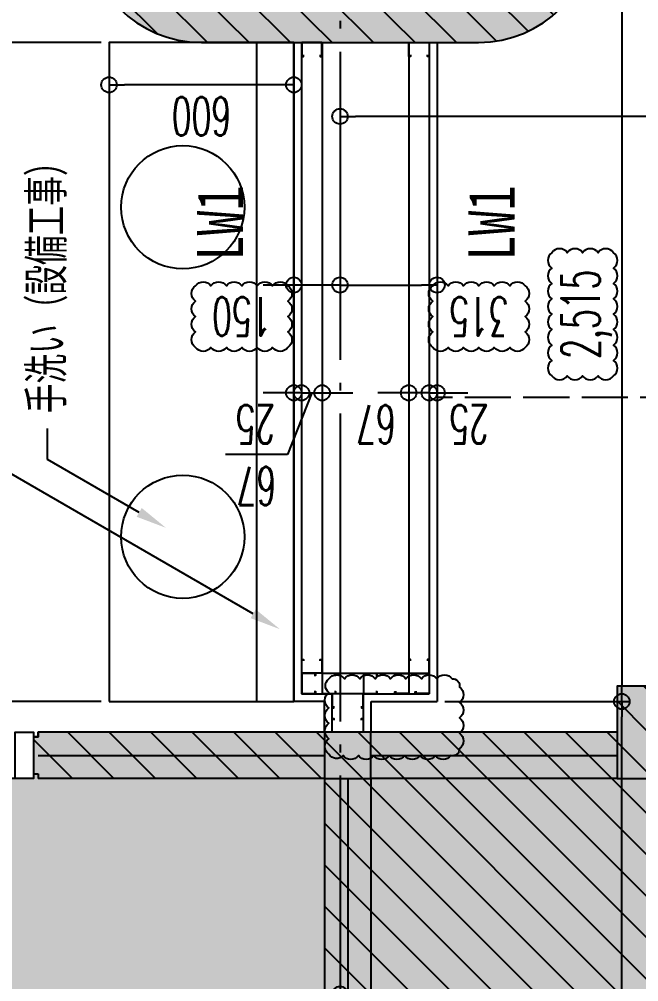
# Model space of a CAD drawing. Header units: millimetres. Extents: x -67913 to 128525, y -54442 to 63422.
# Drawn here: x 98093 to 100105, y 2725 to 5850 of the extents above; entities that cross this region are included whole.
import ezdxf
from ezdxf import colors
from ezdxf.entities.mleader import LeaderData, LeaderLine
from ezdxf.enums import TextEntityAlignment as Align
from ezdxf.math import Vec2, Vec3

# ---------------------------------------------------------------- set-up
doc = ezdxf.new("R2010")
doc.units = ezdxf.units.MM
doc.header["$LTSCALE"] = 500
doc.header["$PDMODE"] = 35
doc.linetypes.add('AXIS', pattern=[2.35, 2, -0.15, 0.05, -0.15])
doc.linetypes.add('DD4', pattern=[0.38, 0.3, -0.08])
doc.layers.get('0').update_dxf_attribs({"plot": 0})
for name, color, linetype in [('020KijnSn', 1, 'AXIS'), ('143Hatch8', 5, 'Continuous'), ('143Solid8', 253, 'Continuous'), ('220Kabe9', 7, 'Continuous'), ('230Kaik9', 7, 'Continuous'), ('240Stj9', 2, 'Continuous'), ('270SiagSp', 8, 'Continuous'), ('270SiagSp9', 8, 'Continuous'), ('272SiagSp', 8, 'Continuous'), ('290Kigo', 8, 'Continuous'), ('292Kigo', 8, 'Continuous'), ('303Dansa', 6, 'DD4'), ('350Kigu', 4, 'Continuous'), ('373YukaSp', 8, 'Continuous'), ('390Kigo', 8, 'Continuous'), ('391kigoHor', 10, 'Continuous')]:
    doc.layers.add(name, color=color, linetype=linetype)
doc.layers.add('HOJO', color=211, linetype='Continuous', plot=False)
doc.styles.add('Annotative', font='simplex.shx', dxfattribs={"width": 0.7, "bigfont": 'extfont2.shx'})
doc.styles.add('Dim', font='simplex.shx', dxfattribs={"width": 0.6, "bigfont": 'extfont2.shx'})
doc.styles.get("Standard").update_dxf_attribs({"font": 'simplex.shx', "width": 0.7, "bigfont": 'extfont2.shx'})
doc.styles.add('明朝', font='MS Mincho.ttf')
doc.dimstyles.new('PRO1-50', dxfattribs={"dimscale": 50, "dimtxt": 2.5, "dimasz": 1, "dimexe": 0.5, "dimexo": 0.5, "dimgap": 0.8, "dimtad": 1, "dimdec": 3, "dimdsep": 46, "dimlunit": 6, "dimtxsty": 'Dim', "dimblk": 'ORIGIN', "dimcen": 0, "dimadec": 3, "dimazin": 2, "dimtfac": 1, "dimtdec": 3, "dimtix": 1, "dimtmove": 2, "dimatfit": 3, "dimldrblk": 'ORIGIN', "dimfxl": 0, "dimarcsym": 0})
pattern_1 = [(315, (77134.61, 0), (67.35192, 67.35192), [])]

# ---------------------------------------------------------------- blocks, each defined once
blk = doc.blocks.new('*U150')
at = {"color": 0, "linetype": 'ByBlock', "lineweight": -2, "transparency": 16777216, "style": '明朝', "width": 0.8}
blk.add_attdef('間仕切符号', text='', height=3, dxfattribs=at).set_placement((0, 0), align=Align.MIDDLE)
blk = doc.blocks.new('*U153')
at = {"color": 7, "linetype": 'ByBlock', "lineweight": -2}
blk.add_lwpolyline([(-27.5, 39), (-27.5, 44), (-32.5, 44), (-32.5, -1), (32.5, -1), (32.5, 44), (27.5, 44), (27.5, 39)], dxfattribs=at)
blk = doc.blocks.new('*U155')
at = {"color": 7, "linetype": 'ByBlock', "lineweight": -2}
blk.add_lwpolyline([(-27.5, 39), (-27.5, 44), (-32.5, 44), (-32.5, -1), (32.5, -1), (32.5, 44), (27.5, 44), (27.5, 39)], dxfattribs=at)
blk = doc.blocks.new('*U154')
at = {"color": 7, "linetype": 'ByBlock', "lineweight": -2}
blk.add_lwpolyline([(-27.5, 39), (-27.5, 44), (-32.5, 44), (-32.5, -1), (32.5, -1), (32.5, 44), (27.5, 44), (27.5, 39)], dxfattribs=at)
blk = doc.blocks.new('*U152')
at = {"color": 7, "linetype": 'ByBlock', "lineweight": -2}
blk.add_lwpolyline([(-27.5, 39), (-27.5, 44), (-32.5, 44), (-32.5, -1), (32.5, -1), (32.5, 44), (27.5, 44), (27.5, 39)], dxfattribs=at)
blk = doc.blocks.new('*U161')
at = {"color": 7, "linetype": 'ByBlock', "lineweight": -2}
blk.add_lwpolyline([(-27.5, 39), (-27.5, 44), (-32.5, 44), (-32.5, -1), (32.5, -1), (32.5, 44), (27.5, 44), (27.5, 39)], dxfattribs=at)
blk = doc.blocks.new('*U159')
at = {"color": 7, "linetype": 'ByBlock', "lineweight": -2}
blk.add_lwpolyline([(-27.5, 39), (-27.5, 44), (-32.5, 44), (-32.5, -1), (32.5, -1), (32.5, 44), (27.5, 44), (27.5, 39)], dxfattribs=at)
blk = doc.blocks.new('*U182')
at = {"color": 7, "linetype": 'ByBlock', "lineweight": -2}
blk.add_lwpolyline([(-27.5, 39), (-27.5, 44), (-32.5, 44), (-32.5, -1), (32.5, -1), (32.5, 44), (27.5, 44), (27.5, 39)], dxfattribs=at)
blk = doc.blocks.new('*U156')
at = {"color": 7, "linetype": 'ByBlock', "lineweight": -2}
blk.add_lwpolyline([(-27.5, 39), (-27.5, 44), (-32.5, 44), (-32.5, -1), (32.5, -1), (32.5, 44), (27.5, 44), (27.5, 39)], dxfattribs=at)
blk = doc.blocks.new('*U157')
at = {"color": 0, "linetype": 'ByBlock', "lineweight": -2, "transparency": 16777216, "style": '明朝', "width": 0.8}
blk.add_attdef('間仕切符号', text='', height=3, dxfattribs=at).set_placement((0, 0), align=Align.MIDDLE)
blk = doc.blocks.new('*U158')
at = {"color": 7, "linetype": 'ByBlock', "lineweight": -2}
blk.add_lwpolyline([(-45, 39), (-45, 44), (-50, 44), (-50, -1), (50, -1), (50, 44), (45, 44), (45, 39)], dxfattribs=at)
blk = doc.blocks.new('*U160')
at = {"color": 7, "linetype": 'ByBlock', "lineweight": -2}
blk.add_lwpolyline([(-27.5, 39), (-27.5, 44), (-32.5, 44), (-32.5, -1), (32.5, -1), (32.5, 44), (27.5, 44), (27.5, 39)], dxfattribs=at)
blk = doc.blocks.new('_Origin')
at = {"color": 0, "linetype": 'ByBlock', "lineweight": -2}
blk.add_line((0, 0), (-1, 0), dxfattribs=at)
blk.add_circle((0, 0), 0.5, dxfattribs=at)
blk = doc.blocks.new('*D783')
at = {"layer": '270SiagSp9', "color": 0, "lineweight": -2, "transparency": 16777216}
blk.add_line((99184.6, 4987.5), (99399.6, 4987.5), dxfattribs=at)
at = {"layer": 'Defpoints', "color": 0, "transparency": 16777216}
for p in [(99134.6, 4987.5), (99449.6, 4987.5), (99449.6, 4987.5)]:
    blk.add_point(p, dxfattribs=at)
at = {"layer": '270SiagSp9', "color": 0, "lineweight": -2, "transparency": 16777216, "xscale": 50, "yscale": 50, "zscale": 50, "rotation": 180}
blk.add_blockref('_Origin', (99134.6, 4987.5), dxfattribs=at)
at = {"layer": '270SiagSp9', "color": 0, "lineweight": -2, "transparency": 16777216, "xscale": 50, "yscale": 50, "zscale": 50}
blk.add_blockref('_Origin', (99449.6, 4987.5), dxfattribs=at)
at = {"layer": '270SiagSp9', "color": 0, "transparency": 16777216, "insert": (99585.7, 4885), "char_height": 125, "attachment_point": 5, "rotation": 180, "style": 'Dim'}
blk.add_mtext('315', dxfattribs=at)
blk = doc.blocks.new('*D784')
at = {"layer": '270SiagSp9', "color": 0, "lineweight": -2, "transparency": 16777216}
for p, q in [((98934.6, 4987.5), (98884.6, 4987.5)), ((99134.6, 4987.5), (98984.6, 4987.5)), ((99184.6, 4987.5), (99234.6, 4987.5))]:
    blk.add_line(p, q, dxfattribs=at)
at = {"layer": 'Defpoints', "color": 0, "transparency": 16777216}
for p in [(98984.6, 4987.5), (98984.6, 4987.5), (99134.6, 4987.5)]:
    blk.add_point(p, dxfattribs=at)
at = {"layer": '270SiagSp9', "color": 0, "lineweight": -2, "transparency": 16777216, "xscale": 50, "yscale": 50, "zscale": 50}
blk.add_blockref('_Origin', (98984.6, 4987.5), dxfattribs=at)
at = {"layer": '270SiagSp9', "color": 0, "lineweight": -2, "transparency": 16777216, "xscale": 50, "yscale": 50, "zscale": 50, "rotation": 180}
blk.add_blockref('_Origin', (99134.6, 4987.5), dxfattribs=at)
at = {"layer": '270SiagSp9', "color": 0, "transparency": 16777216, "insert": (98815.7, 4885), "char_height": 125, "attachment_point": 5, "rotation": 180, "style": 'Dim'}
blk.add_mtext('150', dxfattribs=at)
blk = doc.blocks.new('*D785')
at = {"layer": '270SiagSp', "color": 0, "lineweight": -2, "transparency": 16777216}
for p, q in [((99374.6, 4637.5), (99324.6, 4637.5)), ((99424.6, 4637.5), (99449.6, 4637.5)), ((99499.6, 4637.5), (99549.6, 4637.5))]:
    blk.add_line(p, q, dxfattribs=at)
at = {"layer": 'Defpoints', "color": 0, "transparency": 16777216}
for p in [(99424.6, 4637.5), (99449.6, 4637.5), (99449.6, 4637.5)]:
    blk.add_point(p, dxfattribs=at)
at = {"layer": '270SiagSp', "color": 0, "lineweight": -2, "transparency": 16777216, "xscale": 50, "yscale": 50, "zscale": 50}
blk.add_blockref('_Origin', (99424.6, 4637.5), dxfattribs=at)
at = {"layer": '270SiagSp', "color": 0, "lineweight": -2, "transparency": 16777216, "xscale": 50, "yscale": 50, "zscale": 50, "rotation": 180}
blk.add_blockref('_Origin', (99449.6, 4637.5), dxfattribs=at)
at = {"layer": '270SiagSp', "color": 0, "transparency": 16777216, "insert": (99553.4, 4535), "char_height": 125, "attachment_point": 5, "rotation": 180, "style": 'Dim'}
blk.add_mtext('25', dxfattribs=at)
blk = doc.blocks.new('*D786')
at = {"layer": '270SiagSp', "color": 0, "lineweight": -2, "transparency": 16777216}
for p, q in [((99307.6, 4637.5), (99257.6, 4637.5)), ((99424.6, 4637.5), (99357.6, 4637.5)), ((99474.6, 4637.5), (99524.6, 4637.5))]:
    blk.add_line(p, q, dxfattribs=at)
at = {"layer": 'Defpoints', "color": 0, "transparency": 16777216}
for p in [(99357.6, 4637.5), (99357.6, 4637.5), (99424.6, 4637.5)]:
    blk.add_point(p, dxfattribs=at)
at = {"layer": '270SiagSp', "color": 0, "lineweight": -2, "transparency": 16777216, "xscale": 50, "yscale": 50, "zscale": 50}
blk.add_blockref('_Origin', (99357.6, 4637.5), dxfattribs=at)
at = {"layer": '270SiagSp', "color": 0, "lineweight": -2, "transparency": 16777216, "xscale": 50, "yscale": 50, "zscale": 50, "rotation": 180}
blk.add_blockref('_Origin', (99424.6, 4637.5), dxfattribs=at)
at = {"layer": '270SiagSp', "color": 0, "transparency": 16777216, "insert": (99251.5, 4535), "char_height": 125, "attachment_point": 5, "rotation": 180, "style": 'Dim'}
blk.add_mtext('67', dxfattribs=at)
blk = doc.blocks.new('*D777')
at = {"layer": '270SiagSp', "color": 0, "lineweight": -2, "transparency": 16777216}
for p, q in [((98934.6, 4637.5), (98884.6, 4637.5)), ((99009.6, 4637.5), (98984.6, 4637.5)), ((99059.6, 4637.5), (99109.6, 4637.5))]:
    blk.add_line(p, q, dxfattribs=at)
at = {"layer": 'Defpoints', "color": 0, "transparency": 16777216}
for p in [(98984.6, 4637.5), (98984.6, 4637.5), (99009.6, 4637.5)]:
    blk.add_point(p, dxfattribs=at)
at = {"layer": '270SiagSp', "color": 0, "lineweight": -2, "transparency": 16777216, "xscale": 50, "yscale": 50, "zscale": 50}
blk.add_blockref('_Origin', (98984.6, 4637.5), dxfattribs=at)
at = {"layer": '270SiagSp', "color": 0, "lineweight": -2, "transparency": 16777216, "xscale": 50, "yscale": 50, "zscale": 50, "rotation": 180}
blk.add_blockref('_Origin', (99009.6, 4637.5), dxfattribs=at)
at = {"layer": '270SiagSp', "color": 0, "transparency": 16777216, "insert": (98859.7, 4535), "char_height": 125, "attachment_point": 5, "rotation": 180, "style": 'Dim'}
blk.add_mtext('25', dxfattribs=at)
blk = doc.blocks.new('*D778')
at = {"layer": '270SiagSp', "color": 0, "lineweight": -2, "transparency": 16777216}
for p, q in [((98959.6, 4637.5), (98909.6, 4637.5)), ((99043.1, 4637.5), (98964, 4437.5)), ((99009.6, 4637.5), (99076.6, 4637.5)), ((99009.6, 4637.5), (99076.6, 4637.5)), ((99126.6, 4637.5), (99176.6, 4637.5)), ((98964, 4437.5), (98762.5, 4437.5))]:
    blk.add_line(p, q, dxfattribs=at)
at = {"layer": 'Defpoints', "color": 0, "transparency": 16777216}
for p in [(99009.6, 4637.5), (99076.6, 4637.5), (99076.6, 4637.5)]:
    blk.add_point(p, dxfattribs=at)
at = {"layer": '270SiagSp', "color": 0, "lineweight": -2, "transparency": 16777216, "xscale": 50, "yscale": 50, "zscale": 50}
blk.add_blockref('_Origin', (99009.6, 4637.5), dxfattribs=at)
at = {"layer": '270SiagSp', "color": 0, "lineweight": -2, "transparency": 16777216, "xscale": 50, "yscale": 50, "zscale": 50, "rotation": 180}
blk.add_blockref('_Origin', (99076.6, 4637.5), dxfattribs=at)
at = {"layer": '270SiagSp', "color": 0, "transparency": 16777216, "insert": (98863.3, 4335), "char_height": 125, "attachment_point": 5, "rotation": 180, "style": 'Dim'}
blk.add_mtext('67', dxfattribs=at)
blk = doc.blocks.new('*D806')
at = {"layer": '272SiagSp', "color": 0, "lineweight": -2, "transparency": 16777216}
for p, q in [((98029.6, 3360), (98029.6, 2660)), ((98079.6, 2685), (99084.6, 2685))]:
    blk.add_line(p, q, dxfattribs=at)
at = {"layer": 'Defpoints', "color": 0, "transparency": 16777216}
for p in [(98029.6, 3385), (99134.6, 2685), (99134.6, 2685)]:
    blk.add_point(p, dxfattribs=at)
at = {"layer": '272SiagSp', "color": 0, "lineweight": -2, "transparency": 16777216, "xscale": 50, "yscale": 50, "zscale": 50, "rotation": 180}
blk.add_blockref('_Origin', (98029.6, 2685), dxfattribs=at)
at = {"layer": '272SiagSp', "color": 0, "lineweight": -2, "transparency": 16777216, "xscale": 50, "yscale": 50, "zscale": 50}
blk.add_blockref('_Origin', (99134.6, 2685), dxfattribs=at)
at = {"layer": '272SiagSp', "color": 0, "transparency": 16777216, "insert": (98582.1, 2570.6), "char_height": 125, "attachment_point": 5, "rotation": 180, "style": 'Dim'}
blk.add_mtext('1,105', dxfattribs=at)
blk = doc.blocks.new('*D875')
at = {"layer": '373YukaSp', "color": 0, "lineweight": -2, "transparency": 16777216}
blk.add_line((98934.6, 5637.5), (98434.6, 5637.5), dxfattribs=at)
at = {"layer": 'Defpoints', "color": 0, "transparency": 16777216}
for p in [(98384.6, 5637.5), (98384.6, 5637.5), (98984.6, 5637.5)]:
    blk.add_point(p, dxfattribs=at)
at = {"layer": '373YukaSp', "color": 0, "lineweight": -2, "transparency": 16777216, "xscale": 50, "yscale": 50, "zscale": 50, "rotation": 180}
blk.add_blockref('_Origin', (98384.6, 5637.5), dxfattribs=at)
at = {"layer": '373YukaSp', "color": 0, "lineweight": -2, "transparency": 16777216, "xscale": 50, "yscale": 50, "zscale": 50}
blk.add_blockref('_Origin', (98984.6, 5637.5), dxfattribs=at)
at = {"layer": '373YukaSp', "color": 0, "transparency": 16777216, "insert": (98684.6, 5535), "char_height": 125, "attachment_point": 5, "rotation": 180, "style": 'Dim'}
blk.add_mtext('600', dxfattribs=at)
blk = doc.blocks.new('*D613')
at = {"layer": '270SiagSp9', "color": 0, "lineweight": -2, "transparency": 16777216}
for p, q in [((100049.6, 6100), (100049.6, 3685)), ((99474.6, 3635), (100074.6, 3635))]:
    blk.add_line(p, q, dxfattribs=at)
at = {"layer": 'Defpoints', "color": 0, "transparency": 16777216}
for p in [(100049.6, 6150), (99449.6, 3635), (100049.6, 3635)]:
    blk.add_point(p, dxfattribs=at)
at = {"layer": '270SiagSp9', "color": 0, "lineweight": -2, "transparency": 16777216, "xscale": 50, "yscale": 50, "zscale": 50}
for p, rotation in [((100049.6, 6150), 90), ((100049.6, 3635), 270)]:
    blk.add_blockref('_Origin', p, dxfattribs=dict(at, rotation=rotation))
at = {"layer": '270SiagSp9', "color": 0, "transparency": 16777216, "insert": (99935.2, 4892.5), "char_height": 125, "attachment_point": 5, "rotation": 90, "style": 'Dim'}
blk.add_mtext('2,515', dxfattribs=at)
blk = doc.blocks.new('*D614')
at = {"layer": '270SiagSp9', "color": 0, "lineweight": -2, "transparency": 16777216}
for p, q in [((99474.6, 3635), (100074.6, 3635)), ((100049.6, 700), (100049.6, 3585))]:
    blk.add_line(p, q, dxfattribs=at)
at = {"layer": 'Defpoints', "color": 0, "transparency": 16777216}
for p in [(99449.6, 3635), (100049.6, 3635), (100049.6, 650)]:
    blk.add_point(p, dxfattribs=at)
at = {"layer": '270SiagSp9', "color": 0, "lineweight": -2, "transparency": 16777216, "xscale": 50, "yscale": 50, "zscale": 50}
for p, rotation in [((100049.6, 3635), 90), ((100049.6, 650), 270)]:
    blk.add_blockref('_Origin', p, dxfattribs=dict(at, rotation=rotation))
at = {"layer": '270SiagSp9', "color": 0, "transparency": 16777216, "insert": (99935.2, 1992.5), "char_height": 125, "attachment_point": 5, "rotation": 90, "style": 'Dim'}
blk.add_mtext('2,985', dxfattribs=at)
blk = doc.blocks.new('*D642')
at = {"layer": '373YukaSp', "color": 0, "lineweight": -2, "transparency": 16777216}
for p, q in [((98359.6, 5775), (97809.6, 5775)), ((97834.6, 3685), (97834.6, 5725)), ((98359.6, 3635), (97809.6, 3635))]:
    blk.add_line(p, q, dxfattribs=at)
at = {"layer": 'Defpoints', "color": 0, "transparency": 16777216}
for p in [(97834.6, 5775), (98384.6, 5775), (98384.6, 3635)]:
    blk.add_point(p, dxfattribs=at)
at = {"layer": '373YukaSp', "color": 0, "lineweight": -2, "transparency": 16777216, "xscale": 50, "yscale": 50, "zscale": 50}
for p, rotation in [((97834.6, 5775), 90), ((97834.6, 3635), 270)]:
    blk.add_blockref('_Origin', p, dxfattribs=dict(at, rotation=rotation))
at = {"layer": '373YukaSp', "color": 0, "transparency": 16777216, "insert": (97720.2, 4705), "char_height": 125, "attachment_point": 5, "rotation": 90, "style": 'Dim'}
blk.add_mtext('2,140', dxfattribs=at)
blk = doc.blocks.new('*D643')
at = {"layer": '373YukaSp', "color": 0, "lineweight": -2, "transparency": 16777216}
for p, q in [((97834.6, 6100), (97834.6, 5825)), ((98359.6, 5775), (97809.6, 5775))]:
    blk.add_line(p, q, dxfattribs=at)
at = {"layer": 'Defpoints', "color": 0, "transparency": 16777216}
for p in [(97834.6, 6150), (97834.6, 5775), (98384.6, 5775)]:
    blk.add_point(p, dxfattribs=at)
at = {"layer": '373YukaSp', "color": 0, "lineweight": -2, "transparency": 16777216, "xscale": 50, "yscale": 50, "zscale": 50}
for p, rotation in [((97834.6, 6150), 90), ((97834.6, 5775), 270)]:
    blk.add_blockref('_Origin', p, dxfattribs=dict(at, rotation=rotation))
at = {"layer": '373YukaSp', "color": 0, "transparency": 16777216, "insert": (97732.1, 5962.5), "char_height": 125, "attachment_point": 5, "rotation": 90, "style": 'Dim'}
blk.add_mtext('375', dxfattribs=at)
blk = doc.blocks.new('*D691')
at = {"layer": '270SiagSp', "color": 0, "lineweight": -2, "transparency": 16777216}
blk.add_line((102834.6, 5535), (99184.6, 5535), dxfattribs=at)
at = {"layer": 'Defpoints', "color": 0, "transparency": 16777216}
for p in [(99134.6, 5535), (99134.6, 5535), (102884.6, 5535)]:
    blk.add_point(p, dxfattribs=at)
at = {"layer": '270SiagSp', "color": 0, "lineweight": -2, "transparency": 16777216, "xscale": 50, "yscale": 50, "zscale": 50, "rotation": 180}
blk.add_blockref('_Origin', (99134.6, 5535), dxfattribs=at)
at = {"layer": '270SiagSp', "color": 0, "lineweight": -2, "transparency": 16777216, "xscale": 50, "yscale": 50, "zscale": 50}
blk.add_blockref('_Origin', (102884.6, 5535), dxfattribs=at)
at = {"layer": '270SiagSp', "color": 0, "transparency": 16777216, "insert": (101009.6, 5420.6), "char_height": 125, "attachment_point": 5, "rotation": 180, "style": 'Dim'}
blk.add_mtext('3,750', dxfattribs=at)
blk = doc.blocks.new('建具記号')
at = {"color": 0, "linetype": 'ByBlock', "lineweight": -2, "transparency": 16777216}
for p, q in [((-5.292, 1.5), (5.292, 1.5)), ((-5.292, -1.5), (5.292, -1.5))]:
    blk.add_line(p, q, dxfattribs=at)
at = {"color": 7, "linetype": 'ByBlock', "lineweight": -2, "transparency": 16777216}
blk.add_circle((0, 0), 5.5, dxfattribs=at)
at = {"color": 0, "linetype": 'ByBlock', "lineweight": -2, "transparency": 16777216, "width": 0.6}
for tag, height, p in [('建具寸法・高さH', 1.9, (0, 3.5)), ('建具番号', 2, (0, 0)), ('基準高さから建具下枠の上端までの高さ', 1.9, (0, -3.5)), ('特記事項（電気錠等）', 1.9, (0, -7))]:
    blk.add_attdef(tag, text='', height=height, dxfattribs=at).set_placement(p, align=Align.MIDDLE)

msp = doc.modelspace()

# ---------------------------------------------------------------- hatches: boundary and pattern name
at = {"layer": '143Hatch8', "linetype": 'Continuous'}
h = msp.add_hatch(dxfattribs=at)
h.set_pattern_fill('ANSI31', scale=30, angle=270)
h.set_pattern_definition(pattern_1)
h.paths.add_polyline_path([(111017.4359, 5550), (111017.4359, 2600), (99234.6088, 2600), (99234.6088, 1025), (99509.6088, 1025), (99509.6088, 725), (104259.6088, 725), (104259.6088, 1025), (105009.6088, 1025), (105009.6088, 275), (104259.6088, 275), (104259.6088, 575), (99509.6088, 575), (99509.6088, 275), (98759.6088, 275), (98759.6088, 1025), (99084.6088, 1025), (99084.6088, 1910), (98934.6088, 1910), (98934.6088, 2010), (99084.6088, 2010), (99084.6088, 3385), (98139.6088, 3385), (98139.6088, 3535), (100034.6088, 3535), (100034.6088, 3685), (100134.6088, 3685), (100134.6088, 3535), (103034.6088, 3535), (103034.6088, 3685), (103134.6088, 3685), (103134.6088, 3535), (103934.6088, 3535), (103934.6088, 3685), (104034.6088, 3685), (104034.6088, 3535), (105234.6088, 3535), (105234.6088, 3685), (105334.6088, 3685), (105334.6088, 3535), (106134.6088, 3535), (106134.6088, 3685), (106234.6088, 3685), (106234.6088, 3535), (109284.6088, 3535), (109284.6088, 3685), (109384.6088, 3685), (109384.6088, 3535), (110134.6088, 3535), (110134.6088, 5550), (109884.6088, 5550), (109884.6088, 5750), (109684.6088, 5750), (109684.6088, 6550), (109884.6088, 6550), (109884.6088, 6750), (110134.6088, 6750), (110134.6088, 7475), (109884.6088, 7475), (109884.6088, 7575), (110134.6088, 7575), (110134.6088, 10225), (109884.6088, 10225), (109884.6088, 10325), (110134.6088, 10325), (110134.6088, 11050), (109884.6088, 11050), (109884.6088, 11250), (109684.6088, 11250), (109684.6088, 12050), (109884.6088, 12050), (109884.6088, 12250), (110134.6088, 12250), (110134.6088, 12990), (110284.6088, 12990), (110284.6088, 12891.0919), (111017.4359, 12890.9266), (111017.4359, 12250), (110384.6088, 12250), (110384.6088, 12050), (110584.6088, 12050), (110584.6088, 11250), (110384.6088, 11250), (110384.6088, 11050), (111017.4359, 11050), (111017.4359, 6750), (110384.6088, 6750), (110384.6088, 6550), (110584.6086, 6550), (110584.6088, 5750), (110384.6088, 5750), (110384.6088, 5550)])
h = msp.add_hatch(dxfattribs=at)
h.set_pattern_fill('ANSI31', scale=30, angle=270)
h.set_pattern_definition(pattern_1)
h.paths.add_polyline_path([(99584.6088, 5775, 1), (99584.6088, 6525), (98684.6088, 6525, 1), (98684.6088, 5775), (98972.1088, 5775), (99449.6088, 5775)])
at = {"layer": '143Solid8'}
for points in [[(82259.6088, 275), (82259.6088, -5069.8575), (82174.3863, -5197.6915), (82175.7285, -5198.5175), (81434.2303, -6310.758), (81408.8337, -6355.2134), (81472.3415, -6450.4784), (82178.7577, -7510.1023), (82259.6088, -7631.3793), (82259.6088, -11436.0199), (82488.4472, -11436.0199), (82488.4472, -12102.8779), (76759.8739, -12102.8779), (76759.8739, -19728.7338), (110515.681, -19728.7338), (110515.5658, -12979.3439), (106673.2587, -12979.3439), (106673.2587, -143.9096), (105009.6088, -143.9096), (105009.6088, 97.433), (99509.6088, 95.636), (99509.6088, 575), (104259.6088, 575), (104259.6088, 275), (105009.6088, 275), (105009.6088, 1025), (104259.6088, 1025), (104259.6088, 725), (99509.6088, 725), (99509.6088, 1025), (99234.6088, 1025), (99234.6088, 2600), (111017.4359, 2600), (111017.4359, 5550), (110384.6088, 5550), (110384.6088, 5750), (110584.6088, 5750), (110584.6088, 6550), (110384.6088, 6550), (110384.6088, 6750), (111017.4359, 6750), (111017.4359, 11050), (110384.6088, 11050), (110384.6088, 11250), (110584.6088, 11250), (110584.6088, 12050), (110384.6088, 12050), (110384.6088, 12250), (111017.4359, 12250), (111017.4359, 12890.9266), (110284.6088, 12891.0919), (110284.6088, 12990), (110134.6088, 12990), (110134.6088, 12250), (109884.6088, 12250), (109884.6088, 12050), (109684.6088, 12050), (109684.6088, 11250), (109884.6088, 11250), (109884.6088, 11050), (110134.6088, 11050), (110134.6088, 10325), (109884.6088, 10325), (109884.6088, 10225), (110134.6088, 10225), (110134.6088, 7575), (109884.6088, 7575), (109884.6088, 7475), (110134.6088, 7475), (110134.6088, 6750), (109884.6088, 6750), (109884.6088, 6550), (109684.6088, 6550), (109684.6088, 5750), (109884.6088, 5750), (109884.6088, 5550), (110134.6088, 5550), (110134.6088, 3535), (109384.6088, 3535), (109384.6088, 3685), (109284.6088, 3685), (109284.6088, 3535), (106234.6088, 3535), (106234.6088, 3685), (106134.6088, 3685), (106134.6088, 3535), (105334.6088, 3535), (105334.6088, 3685), (105234.6088, 3685), (105234.6088, 3535), (104034.6088, 3535), (104034.6088, 3685), (103934.6088, 3685), (103934.6088, 3535), (103134.6088, 3535), (103134.6088, 3685), (103034.6088, 3685), (103034.6088, 3535), (100134.6088, 3535), (100134.6088, 3685), (100034.6088, 3685), (100034.6088, 3535), (98154.6088, 3535), (98154.6088, 3520), (98139.6088, 3520), (98139.6088, 3400), (98139.6088, 3385), (94759.6088, 3385), (94759.6088, 3535), (86064.6088, 3535), (86064.6088, 1025), (84414.6088, 1025), (84414.6088, 425), (83009.6088, 425), (83009.6088, 1025), (82259.6088, 1025), (82259.6088, 425), (77509.6088, 425), (77509.6088, 1025), (77189.6088, 1025), (77189.6088, 5775), (77659.6088, 5775), (77659.6088, 6525), (77189.6088, 6525), (77189.6088, 11275), (77659.6088, 11275), (77659.6088, 12025), (77189.6088, 12025), (77189.6088, 16775), (77659.6088, 16775), (77659.6088, 17525), (77189.6088, 17525), (77189.6088, 22275), (77659.6088, 22275), (77659.6088, 23025), (77189.6088, 23025), (77189.6088, 27775), (77509.6088, 27775), (77509.6088, 28400), (82259.6088, 28400), (82259.6088, 27775), (83009.6088, 27775), (83009.6088, 28550), (76759.6088, 28550), (76759.6088, 27775), (77014.6088, 27775), (77014.6088, 23025), (76759.6088, 23025), (76759.6088, 22275), (77014.6088, 22275), (77014.6088, 17525), (76759.6088, 17525), (76759.6088, 16775), (77014.6088, 16775), (77014.6088, 12025), (76759.6088, 12025), (76759.6088, 11275), (77014.6088, 11275), (77014.6088, 6525), (76759.6088, 6525), (76759.6088, 5775), (77014.6088, 5774.7849), (77014.6088, 1025), (76759.6088, 1025), (76759.6088, 275)], [(99584.6088, 6525), (98684.6088, 6525, 1), (98684.6088, 5775), (99584.6088, 5775, 1)]]:
    msp.add_hatch(color=254, dxfattribs=at).paths.add_polyline_path(points)

# ---------------------------------------------------------------- linework, layer by layer
at = {"layer": '020KijnSn'}
msp.add_line((99134.6088, 37470), (99134.6088, -23200), dxfattribs=at)
at = {"layer": '220Kabe9'}
for p, q in [((98684.6088, 5775), (99584.6088, 5775)), ((98984.6088, 5775), (98984.6088, 3635)), ((99449.6088, 5775), (99449.6088, 3635)), ((99083.6088, 3635), (98984.6088, 3635)), ((99083.6088, 3635), (99083.6088, 3535)), ((99235.6088, 3535), (99235.6088, 3635)), ((99235.6088, 3635), (99449.6088, 3635))]:
    msp.add_line(p, q, dxfattribs=at)
for centre, start, end in [((98684.6088, 6150), 90, 270), ((99584.6088, 6150), 270, 90)]:
    msp.add_arc(centre, 375, start, end, dxfattribs=at)
at = {"layer": '230Kaik9', "color": 5}
for p, q in [((99084.6088, 3535), (98154.6088, 3535)), ((98154.6088, 3520), (98154.6088, 3535)), ((100034.6088, 3535), (99234.6088, 3535)), ((98139.6088, 3520), (98154.6088, 3520)), ((98139.6088, 3400), (98154.6088, 3400)), ((98154.6088, 3400), (98154.6088, 3385)), ((99084.6088, 3385), (98154.6088, 3385)), ((99084.6088, 3385), (99084.6088, 2010)), ((100034.6088, 3385), (99234.6088, 3385)), ((99234.6088, 3385), (99234.6088, 1025))]:
    msp.add_line(p, q, dxfattribs=at)
at = {"layer": '230Kaik9'}
for p, q in [((98154.6088, 3460), (99084.6088, 3460)), ((99234.6088, 3460), (100034.6088, 3460)), ((99159.6088, 3385), (99159.6088, 2010))]:
    msp.add_line(p, q, dxfattribs=at)
for points in [[(100034.6088, 3685), (100034.6088, 3385), (100134.6088, 3385), (100134.6088, 3685)], [(98139.6088, 3385), (98079.6088, 3385), (98079.6088, 3535), (98139.6088, 3535)]]:
    msp.add_lwpolyline(points, close=True, dxfattribs=at)
at = {"layer": '230Kaik9', "color": 5}
msp.add_lwpolyline([(99084.6088, 3535), (99084.6088, 3385), (99234.6088, 3385), (99234.6088, 3535)], close=True, dxfattribs=at)
at = {"layer": '240Stj9'}
for p, q in [((99009.6088, 5775), (99009.6088, 3660)), ((99076.6088, 5775), (99076.6088, 3727)), ((99357.6088, 5775), (99357.6088, 3727)), ((99424.6088, 5775), (99424.6088, 3660)), ((99076.6088, 3727), (99357.6088, 3727)), ((99009.6088, 3660), (99108.6088, 3660)), ((99108.6088, 3660), (99108.6088, 3535)), ((99210.6088, 3660), (99424.6088, 3660)), ((99210.6088, 3535), (99210.6088, 3660))]:
    msp.add_line(p, q, dxfattribs=at)
at = {"layer": '303Dansa'}
msp.add_lwpolyline([(99584.6088, 24177.5), (102539.6088, 24177.5), (102539.6088, 4622.5), (99449.6088, 4622.5)], dxfattribs=at)
at = {"layer": '350Kigu'}
for points in [[(98384.6088, 3635), (98984.6088, 3635), (98984.6088, 5775), (98384.6088, 5775)], [(98863.6088, 3635), (98984.6088, 3635), (98984.6088, 5775), (98863.6088, 5775)]]:
    msp.add_lwpolyline(points, close=True, dxfattribs=at)
for centre in [(98624.0917, 5240), (98624.0917, 4170)]:
    msp.add_circle(centre, 200, dxfattribs=at)
at = {"layer": '391kigoHor'}
for points in [[(100022.3986, 5092.5, 0.52056705), (99972.3986, 5092.5, 0.52056705), (99922.3986, 5092.5, 0.52056705), (99872.3986, 5092.5, 0.52056705), (99822.3986, 5092.5, 0.52056705), (99822.3986, 5042.5, 0.52056705), (99822.3986, 4992.5, 0.52056705), (99822.3986, 4942.5, 0.52056705), (99822.3986, 4892.5, 0.52056705), (99822.3986, 4842.5, 0.52056705), (99822.3986, 4792.5, 0.52056705), (99822.3986, 4742.5, 0.52056705), (99822.3986, 4692.5, 0.52056705), (99872.3986, 4692.5, 0.52056705), (99922.3986, 4692.5, 0.52056705), (99972.3986, 4692.5, 0.52056705), (100022.3986, 4692.5, 0.52056705), (100022.3986, 4742.5, 0.52056705), (100022.3986, 4792.5, 0.52056705), (100022.3986, 4842.5, 0.52056705), (100022.3986, 4892.5, 0.52056705), (100022.3986, 4942.5, 0.52056705), (100022.3986, 4992.5, 0.52056705), (100022.3986, 5042.5, 0.52056705)], [(98665.6583, 4785.0242, -0.52056705), (98665.6583, 4835.0242, -0.52056705), (98665.6583, 4885.0242, -0.52056705), (98665.6583, 4935.0242, -0.52056705), (98665.6583, 4985.0242, -0.52056705), (98715.6583, 4985.0242, -0.52056705), (98765.6583, 4985.0242, -0.52056705), (98815.6583, 4985.0242, -0.52056705), (98865.6583, 4985.0242, -0.52056705), (98915.6583, 4985.0242, -0.52056705), (98965.6583, 4985.0242, -0.52056705), (98965.6583, 4935.0242, -0.52056705), (98965.6583, 4885.0242, -0.52056705), (98965.6583, 4835.0242, -0.52056705), (98965.6583, 4785.0242, -0.52056705), (98915.6583, 4785.0242, -0.52056705), (98865.6583, 4785.0242, -0.52056705), (98815.6583, 4785.0242, -0.52056705), (98765.6583, 4785.0242, -0.52056705), (98715.6583, 4785.0242, -0.52056705)], [(99435.695, 4785.0242, -0.52056705), (99435.695, 4835.0242, -0.52056705), (99435.695, 4885.0242, -0.52056705), (99435.695, 4935.0242, -0.52056705), (99435.695, 4985.0242, -0.52056705), (99485.695, 4985.0242, -0.52056705), (99535.695, 4985.0242, -0.52056705), (99585.695, 4985.0242, -0.52056705), (99635.695, 4985.0242, -0.52056705), (99685.695, 4985.0242, -0.52056705), (99735.695, 4985.0242, -0.52056705), (99735.695, 4935.0242, -0.52056705), (99735.695, 4885.0242, -0.52056705), (99735.695, 4835.0242, -0.52056705), (99735.695, 4785.0242, -0.52056705), (99685.695, 4785.0242, -0.52056705), (99635.695, 4785.0242, -0.52056705), (99585.695, 4785.0242, -0.52056705), (99535.695, 4785.0242, -0.52056705), (99485.695, 4785.0242, -0.52056705)], [(99098.7071, 3708.423, -0.52056705), (99148.7071, 3708.423, -0.52056705), (99198.7071, 3708.423, -0.52056705), (99248.7071, 3708.423, -0.52056705), (99298.7071, 3708.423, -0.52056705), (99348.7071, 3708.423, -0.52056705), (99398.7071, 3708.423, -0.52056705), (99448.7071, 3708.423, -0.52056705), (99498.7071, 3708.423, -0.52056705), (99522.3276, 3682.0435, -0.52056705), (99522.3276, 3632.0435, -0.52056705), (99522.3276, 3582.0435, -0.52056705), (99522.3276, 3532.0435, -0.52056705), (99522.3276, 3482.0435, -0.52056705), (99494.371, 3460, -0.52056705), (99444.371, 3460, -0.52056705), (99394.371, 3460, -0.52056705), (99344.371, 3460, -0.52056705), (99294.371, 3460, -0.52056705), (99244.371, 3460, -0.52056705), (99194.371, 3460, -0.52056705), (99144.371, 3460, -0.52056705), (99098.7071, 3464.3361, -0.52056705), (99098.7071, 3514.3361, -0.52056705), (99098.7071, 3564.3361, -0.52056705), (99098.7071, 3614.3361, -0.52056705), (99098.7071, 3664.3361, -0.52056705)]]:
    msp.add_lwpolyline(points, format="xyb", close=True, dxfattribs=at)
at = {"layer": 'HOJO'}
msp.add_lwpolyline([(103034.6088, 3535), (100134.6088, 3535), (100134.6088, 3685), (100034.6088, 3685), (100034.6088, 3535), (98154.6088, 3535), (98154.6088, 3520), (98139.6088, 3520), (98139.6088, 3400), (98139.6088, 3385), (94759.6088, 3385), (94759.6088, 3535), (86064.6088, 3535)], dxfattribs=at)

# ---------------------------------------------------------------- block references
at = {"layer": '240Stj9'}
for name, p, rotation in [('*U156', (99043.1088, 5774), 180), ('*U161', (99011.6088, 3693.5), 270.0000000000062), ('*U159', (99077.6088, 3693.5), 270.0000000000062), ('*U160', (99211.6088, 3693.5), 270.0000000000062), ('*U158', (99159.6088, 3659), 180.0000000000613)]:
    msp.add_blockref(name, p, dxfattribs=dict(at, rotation=rotation))
at = {"layer": '240Stj9', "xscale": -1}
for name, p, rotation in [('*U182', (99391.1088, 5774), 180), ('*U153', (99356.6088, 3693.5), 89.99999999999376), ('*U154', (99422.6088, 3693.5), 89.99999999999376), ('*U158', (99159.6088, 3536), 359.9999999999387)]:
    msp.add_blockref(name, p, dxfattribs=dict(at, rotation=rotation))
msp.add_blockref('*U152', (99043.1088, 3728), dxfattribs=at)
at = {"layer": '240Stj9'}
msp.add_blockref('*U155', (99391.1088, 3728), dxfattribs=at)
at = {"layer": '290Kigo'}
ref = msp.add_blockref('*U157', (98745.1088, 5188.7188), dxfattribs=dict(at, xscale=-50, yscale=50, zscale=50, rotation=270))
ref.add_attrib('間仕切符号', 'LW1', dxfattribs={"layer": '0', "color": 0, "linetype": 'ByBlock', "lineweight": -2, "height": 150, "rotation": 90, "style": '明朝', "width": 0.8}).set_placement((98745.1088, 5188.7188), align=Align.MIDDLE)
ref = msp.add_blockref('*U150', (99626.6088, 5188.7188), dxfattribs=dict(at, xscale=50, yscale=50, zscale=50, rotation=89.99999999999999))
ref.add_attrib('間仕切符号', 'LW1', dxfattribs={"layer": '0', "color": 0, "linetype": 'ByBlock', "lineweight": -2, "height": 150, "rotation": 90, "style": '明朝', "width": 0.8}).set_placement((99626.6088, 5188.7188), align=Align.MIDDLE)

# ---------------------------------------------------------------- dimensions: what is measured, and where the dimension line sits
at = {"layer": '270SiagSp'}
dim = msp.add_linear_dim(base=(99134.6088, 5535), p1=(102884.6088, 5535), p2=(99134.6088, 5535), angle=180, dimstyle='PRO1-50', dxfattribs=at)
dim.commit()
dim.dimension.update_dxf_attribs({"geometry": '*D691', "text_midpoint": (101009.6088, 5420.5952)})
dim = msp.add_linear_dim(base=(99076.6088, 4637.5242), p1=(99009.6088, 4637.5242), p2=(99076.6088, 4637.5242), angle=180, dimstyle='PRO1-50', override={"dimtmove": 1}, dxfattribs=at)
dim.commit()
dim.dimension.update_dxf_attribs({"geometry": '*D778', "text_midpoint": (98923.9659, 4437.5242), "dimtype": 160})
for base, p1, p2, angle, picture, middle in [((98984.6088, 4637.5242), (99009.6088, 4637.5242), (98984.6088, 4637.5242), 0, '*D777', (98859.6771, 4535.0242)), ((99357.6088, 4637.5242), (99424.6088, 4637.5242), (99357.6088, 4637.5242), 0, '*D786', (99251.5315, 4535.0242)), ((99449.6088, 4637.5242), (99424.6088, 4637.5242), (99449.6088, 4637.5242), 180, '*D785', (99553.3668, 4535.0242))]:
    dim = msp.add_linear_dim(base=base, p1=p1, p2=p2, angle=angle, dimstyle='PRO1-50', dxfattribs=at)
    dim.commit()
    dim.dimension.update_dxf_attribs({"geometry": picture, "text_midpoint": middle, "dimtype": 160})
at = {"layer": '270SiagSp9'}
dim = msp.add_linear_dim(base=(100049.6088, 3635), p1=(100049.6088, 6150), p2=(99449.6088, 3635), angle=90, dimstyle='PRO1-50', dxfattribs=at)
dim.commit()
dim.dimension.update_dxf_attribs({"geometry": '*D613', "text_midpoint": (99935.204, 4892.5)})
for base, p1, p2, angle, picture, middle in [((98984.6088, 4987.5242), (99134.6088, 4987.5242), (98984.6088, 4987.5242), 0, '*D784', (98815.6583, 4885.0242)), ((99449.6088, 4987.5242), (99134.6088, 4987.5242), (99449.6088, 4987.5242), 180, '*D783', (99585.695, 4885.0242)), ((100049.6088, 3635), (100049.6088, 650), (99449.6088, 3635), 270, '*D614', (99935.204, 1992.5))]:
    dim = msp.add_linear_dim(base=base, p1=p1, p2=p2, angle=angle, dimstyle='PRO1-50', dxfattribs=at)
    dim.commit()
    dim.dimension.update_dxf_attribs({"geometry": picture, "text_midpoint": middle, "dimtype": 160})
at = {"layer": '272SiagSp'}
dim = msp.add_linear_dim(base=(99134.6088, 2685), p1=(98029.6088, 3385), p2=(99134.6088, 2685), angle=180, dimstyle='PRO1-50', dxfattribs=at)
dim.commit()
dim.dimension.update_dxf_attribs({"geometry": '*D806', "text_midpoint": (98582.1088, 2570.5952)})
at = {"layer": '373YukaSp'}
for p1, angle, picture, middle in [((97834.6088, 6150), 90, '*D643', (97732.1088, 5962.5)), ((98384.6088, 3635), 270, '*D642', (97720.204, 4705))]:
    dim = msp.add_linear_dim(base=(97834.6088, 5775), p1=p1, p2=(98384.6088, 5775), angle=angle, dimstyle='PRO1-50', dxfattribs=at)
    dim.commit()
    dim.dimension.update_dxf_attribs({"geometry": picture, "text_midpoint": middle})
dim = msp.add_linear_dim(base=(98384.6088, 5637.5242), p1=(98984.6088, 5637.5242), p2=(98384.6088, 5637.5242), dimstyle='PRO1-50', dxfattribs=at)
dim.commit()
dim.dimension.update_dxf_attribs({"geometry": '*D875', "text_midpoint": (98684.6088, 5535.0242)})

# ---------------------------------------------------------------- leaders
at = {"layer": '292Kigo'}
ml = msp.add_multileader_block('Standard', dxfattribs=at)
ml.set_content('建具記号', color=256, scale=50)
ml.set_attribute('建具寸法・高さH', '700+975', width=0)
ml.set_attribute('建具番号', '既開口', width=0)
ml.set_attribute('基準高さから建具下枠の上端までの高さ', '+750', width=0)
ml.set_attribute('特記事項（電気錠等）', '', width=0)
ml.set_leader_properties()
ml.build(insert=Vec2(0, 0))
ml.multileader.update_dxf_attribs({"has_dogleg": 0, "dogleg_length": 2, "arrow_head_size": 100, "block_connection_type": 1})
ctx = ml.context
ctx.base_point, ctx.char_height, ctx.arrow_head_size, ctx.landing_gap_size, ctx.plane_origin, ctx.plane_x_axis, ctx.plane_y_axis = Vec3(100259.6088, 23752.5009), 125, 100, 100, Vec3(99377.3762, 20237.077), Vec3(0, 1), Vec3(-1, 0)
ctx.attachment_type = 1
notes = []
notes.append((ctx, [(0, (0, 0, 0), (0, 0), (1, 0), 1, [])]))
ctx.block.insert, ctx.block.rotation = Vec3(100259.6088, 23752.5009), 1.570796327
ml = msp.add_multileader_block('Standard', dxfattribs=at)
ml.set_content('建具記号', color=256, scale=50)
ml.set_attribute('建具寸法・高さH', '1,150+600', width=0)
ml.set_attribute('建具番号', '開口', width=0)
ml.set_attribute('基準高さから建具下枠の上端までの高さ', '+750', width=0)
ml.set_attribute('特記事項（電気錠等）', '', width=0)
ml.set_leader_properties()
ml.build(insert=Vec2(0, 0))
ml.multileader.update_dxf_attribs({"has_dogleg": 0, "dogleg_length": 2, "arrow_head_size": 100, "block_connection_type": 1})
ctx = ml.context
ctx.base_point, ctx.char_height, ctx.arrow_head_size, ctx.landing_gap_size, ctx.plane_origin, ctx.plane_x_axis, ctx.plane_y_axis = Vec3(100509.6088, 18900), 125, 100, 100, Vec3(99627.3762, 15384.5762), Vec3(0, 1), Vec3(-1, 0)
ctx.attachment_type = 1
notes.append((ctx, [(0, (0, 0, 0), (0, 0), (1, 0), 1, [])]))
ctx.block.insert, ctx.block.rotation = Vec3(100509.6088, 18900), 1.570796327
ml = msp.add_multileader_block('Standard', dxfattribs=at)
ml.set_content('建具記号', color=256, scale=50)
ml.set_attribute('建具寸法・高さH', '1,150+600', width=0)
ml.set_attribute('建具番号', '開口', width=0)
ml.set_attribute('基準高さから建具下枠の上端までの高さ', '+750', width=0)
ml.set_attribute('特記事項（電気錠等）', '', width=0)
ml.set_leader_properties()
ml.build(insert=Vec2(0, 0))
ml.multileader.update_dxf_attribs({"has_dogleg": 0, "dogleg_length": 2, "arrow_head_size": 100, "block_connection_type": 1})
ctx = ml.context
ctx.base_point, ctx.char_height, ctx.arrow_head_size, ctx.landing_gap_size, ctx.plane_origin, ctx.plane_x_axis, ctx.plane_y_axis = Vec3(100509.6088, 14400), 125, 100, 100, Vec3(99627.3762, 10884.5762), Vec3(0, 1), Vec3(-1, 0)
ctx.attachment_type = 1
notes.append((ctx, [(0, (0, 0, 0), (0, 0), (1, 0), 1, [])]))
ctx.block.insert, ctx.block.rotation = Vec3(100509.6088, 14400), 1.570796327
at = {"layer": '390Kigo'}
ml = msp.add_multileader_mtext('Standard', dxfattribs=at)
ml.set_content('▲\\P下膳口', color=256, style='Annotative')
ml.set_leader_properties()
ml.build(insert=Vec2(0, 0))
ml.multileader.update_dxf_attribs({"dogleg_length": 2, "arrow_head_size": 100})
ctx = ml.context
ctx.base_point, ctx.char_height, ctx.arrow_head_size, ctx.landing_gap_size, ctx.plane_origin, ctx.plane_x_axis, ctx.plane_y_axis = Vec3(99652.0165, 23559.5842), 125, 100, 50, Vec3(98273.2511, 28875.0164), Vec3(0, 1), Vec3(-1, 0)
ctx.text_align_type = 1
notes.append((ctx, [(0, (0, 0, 0), (0, 0), (1, 0), 1, [])]))
ctx.mtext.insert, ctx.mtext.text_direction, ctx.mtext.defined_height, ctx.mtext.alignment, ctx.mtext.line_spacing_factor, ctx.mtext.flow_direction = Vec3(99589.5165, 23752.5009), Vec3(0, 1), 55.8756, 2, 0.72, 5
ml = msp.add_multileader_mtext('Standard', dxfattribs=at)
ml.set_content('▲\\P従業員出入口', color=256, style='Annotative')
ml.set_leader_properties()
ml.build(insert=Vec2(0, 0))
ml.multileader.update_dxf_attribs({"dogleg_length": 2, "arrow_head_size": 100})
ctx = ml.context
ctx.base_point, ctx.char_height, ctx.arrow_head_size, ctx.landing_gap_size, ctx.plane_origin, ctx.plane_x_axis, ctx.plane_y_axis = Vec3(99534.0165, 21449.5833), 125, 100, 50, Vec3(98155.2511, 26922.5156), Vec3(0, 1), Vec3(-1, 0)
ctx.text_align_type = 1
notes.append((ctx, [(0, (0, 0, 0), (0, 0), (1, 0), 1, [])]))
ctx.mtext.insert, ctx.mtext.text_direction, ctx.mtext.defined_height, ctx.mtext.alignment, ctx.mtext.line_spacing_factor, ctx.mtext.flow_direction = Vec3(99471.5165, 21800), Vec3(0, 1), 55.8756, 2, 0.72, 5
ml = msp.add_multileader_mtext('Standard', dxfattribs=at)
ml.set_content('給茶機', color=256, style='Annotative')
ml.set_leader_properties()
ml.build(insert=Vec2(0, 0))
ml.multileader.update_dxf_attribs({"dogleg_length": 2, "arrow_head_size": 100})
ctx = ml.context
ctx.base_point, ctx.char_height, ctx.arrow_head_size, ctx.landing_gap_size, ctx.plane_origin, ctx.plane_x_axis, ctx.plane_y_axis = Vec3(99279.6088, 19372.844), 125, 100, 50, Vec3(97680.4433, 24814.0581), Vec3(0, 1), Vec3(-1, 0)
ctx.text_align_type = 1
notes.append((ctx, [(0, (0, 0, 0), (0, 0), (1, 0), 1, [])]))
ctx.mtext.insert, ctx.mtext.text_direction, ctx.mtext.defined_height, ctx.mtext.alignment, ctx.mtext.line_spacing_factor, ctx.mtext.flow_direction = Vec3(99217.1088, 19568.6773), Vec3(0, 1), 55.8756, 2, 0.84, 5
ml = msp.add_multileader_mtext('Standard', dxfattribs=at)
ml.set_content('調味料\\Pカトラリー', color=256, style='Annotative')
ml.set_leader_properties()
ml.build(insert=Vec2(0, 0))
ml.multileader.update_dxf_attribs({"dogleg_length": 2, "arrow_head_size": 100})
ctx = ml.context
ctx.base_point, ctx.char_height, ctx.arrow_head_size, ctx.landing_gap_size, ctx.plane_origin, ctx.plane_x_axis, ctx.plane_y_axis = Vec3(99206.7639, 17917.844), 125, 100, 50, Vec3(98262.1082, 23389.2318), Vec3(0, 1), Vec3(-1, 0)
ctx.text_align_type = 1
notes.append((ctx, [(0, (0, 0, 0), (0, 0), (1, 0), 1, [])]))
ctx.mtext.insert, ctx.mtext.text_direction, ctx.mtext.defined_height, ctx.mtext.alignment, ctx.mtext.line_spacing_factor, ctx.mtext.flow_direction = Vec3(99144.2639, 18218.6773), Vec3(0, 1), 55.8756, 2, 0.72, 5
ml = msp.add_multileader_mtext('Standard', dxfattribs=at)
ml.set_content('トレー置場', color=256, style='Annotative')
ml.set_leader_properties()
ml.build(insert=Vec2(0, 0))
ml.multileader.update_dxf_attribs({"dogleg_length": 2, "arrow_head_size": 100})
ctx = ml.context
ctx.base_point, ctx.char_height, ctx.arrow_head_size, ctx.landing_gap_size, ctx.plane_origin, ctx.plane_x_axis, ctx.plane_y_axis = Vec3(99687.4254, 10300.4167), 125, 100, 50, Vec3(98407.9003, 15818.0521), Vec3(0, 1), Vec3(-1, 0)
ctx.text_align_type = 1
notes.append((ctx, [(0, (0, 0, 0), (0, 0), (1, 0), 1, [])]))
ctx.mtext.insert, ctx.mtext.text_direction, ctx.mtext.defined_height, ctx.mtext.alignment, ctx.mtext.line_spacing_factor, ctx.mtext.flow_direction = Vec3(99624.9254, 10601.25), Vec3(0, 1), 55.8756, 2, 0.84, 5
ml = msp.add_multileader_mtext('Standard', dxfattribs=at)
ml.set_content('防湿鏡 t5', color=256, style='Annotative')
ml.set_leader_properties()
ml.build(insert=Vec2(0, 0))
ml.multileader.update_dxf_attribs({"dogleg_length": 2, "arrow_head_size": 100})
ctx = ml.context
ctx.base_point, ctx.char_height, ctx.arrow_head_size, ctx.landing_gap_size, ctx.plane_origin, ctx.plane_x_axis, ctx.plane_y_axis = Vec3(97984.6088, 4521.1884), 125, 100, 50, Vec3(97922.1088, -978.8116), Vec3(0, 1), Vec3(-1, 0)
notes.append((ctx, [(0, (1, 1, 0), (97984.6088, 4421.1884), (0, 1), 100, [(0, [(98939.3593, 3869.9629)], 0, [])])]))
ctx.mtext.insert, ctx.mtext.text_direction, ctx.mtext.width, ctx.mtext.defined_height, ctx.mtext.flow_direction = Vec3(97922.1088, 4571.1884), Vec3(0, 1), 960.08283, 55.8756, 5
ml = msp.add_multileader_mtext('Standard', dxfattribs=at)
ml.set_content('手洗い（設備工事）', color=256, style='Annotative')
ml.set_leader_properties()
ml.build(insert=Vec2(0, 0))
ml.multileader.update_dxf_attribs({"dogleg_length": 2, "arrow_head_size": 100})
ctx = ml.context
ctx.base_point, ctx.char_height, ctx.arrow_head_size, ctx.landing_gap_size, ctx.plane_origin, ctx.plane_x_axis, ctx.plane_y_axis = Vec3(98184.6088, 4521.1884), 125, 100, 50, Vec3(98122.1088, -978.8116), Vec3(0, 1), Vec3(-1, 0)
notes.append((ctx, [(0, (1, 1, 0), (98184.6088, 4421.1884), (0, 1), 100, [(0, [(98569.2595, 4199.1102)], 0, [])])]))
ctx.mtext.insert, ctx.mtext.text_direction, ctx.mtext.width, ctx.mtext.defined_height, ctx.mtext.flow_direction = Vec3(98122.1088, 4571.1884), Vec3(0, 1), 960.08283, 55.8756, 5
for ctx, leaders in notes:
    for number, flags, end, landing, length, lines in leaders:
        leader = LeaderData()
        leader.index, (leader.has_last_leader_line, leader.has_dogleg_vector, leader.attachment_direction) = number, flags
        leader.last_leader_point, leader.dogleg_vector, leader.dogleg_length = Vec3(end), Vec3(landing), length
        for number, points, colour, breaks in lines:
            line = LeaderLine()
            line.index, line.vertices, line.color, line.breaks = number, Vec3.list(points), colors.encode_raw_color(colour), breaks
            leader.lines.append(line)
        ctx.leaders.append(leader)

doc.saveas('drawing.dxf')
